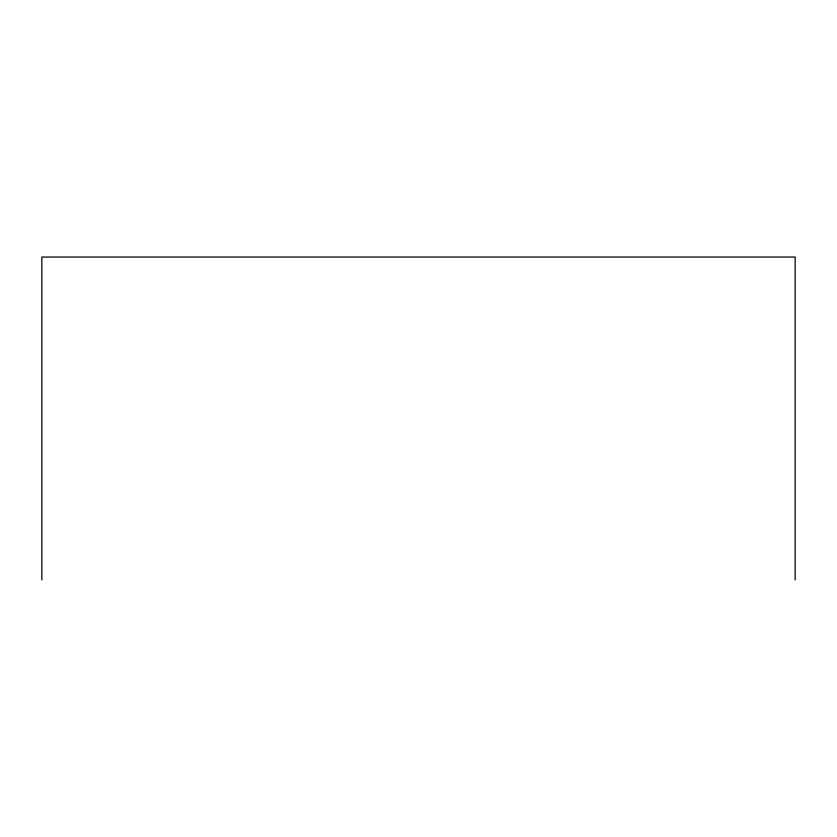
<?xml version="1.0" encoding="UTF-8"?>
<svg xmlns="http://www.w3.org/2000/svg" width="837" height="837" viewBox="0 0 837 837"><rect width="100%" height="100%" fill="white"/><g stroke="black" fill="none" stroke-linecap="round" stroke-linejoin="round"><path stroke-width="1.26" d="M795.15 579.957L795.15 257.043L41.85 257.043L41.85 579.957"/></g></svg>
